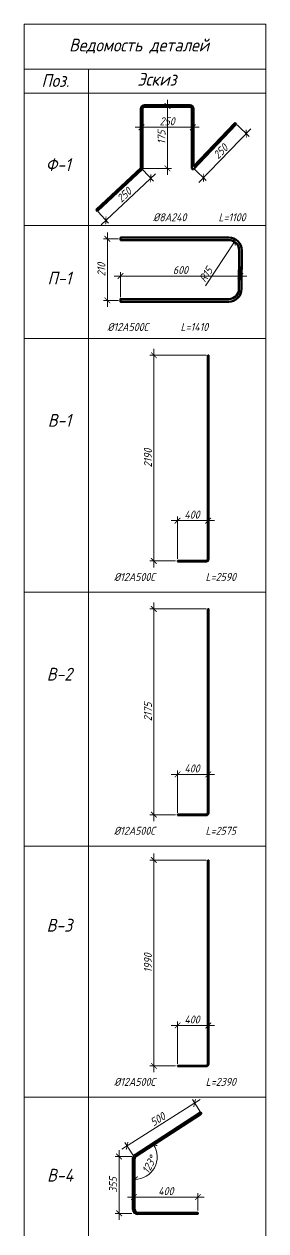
# Model space of a CAD drawing. Header units: millimetres. Extents: x 504091 to 2165846, y 135022 to 442887.
# Drawn here: x 1546109 to 1546865, y 213486 to 217256 of the extents above; entities that cross this region are included whole.
import ezdxf

# ---------------------------------------------------------------- set-up
doc = ezdxf.new("R2010")
doc.units = ezdxf.units.MM
doc.layers.get('Defpoints').update_dxf_attribs({"color": 255})
for name, color, linetype, lineweight in [('!_КР_Размеры', 7, 'Continuous', 9), ('КР_Арматура 12', 174, 'Continuous', 40), ('КР_арматура 16', 224, 'Continuous', 50), ('КР_арматура 8', 232, 'Continuous', 50), ('Размеры (линейные)', 154, 'Continuous', 9)]:
    doc.layers.add(name, color=color, linetype=linetype, lineweight=lineweight)
doc.layers.add('!Defpoints', color=255, linetype='Continuous', lineweight=5, plot=False)
doc.styles.add('GOST 2.304_new', font='isocpeur.ttf', dxfattribs={"width": 0.9, "oblique": 15})
doc.dimstyles.new('SPDS 1_10', dxfattribs={"dimscale": 10, "dimtxt": 2.5, "dimasz": 1.77, "dimexe": 1.25, "dimexo": 0.625, "dimtad": 1, "dimdec": 0, "dimrnd": 0.001, "dimtxsty": 'GOST 2.304_new', "dimblk": 'ARCHTICK', "dimcen": 2.5, "dimdle": 2, "dimclrt": 256, "dimadec": 0, "dimazin": 2, "dimtfac": 0.75, "dimtdec": 0, "dimtmove": 1, "dimatfit": 3, "dimfxl": 0, "dimtolj": 1, "dimlwd": 9, "dimlwe": 9, "dimarcsym": 0})

# ---------------------------------------------------------------- blocks, each defined once
blk = doc.blocks.new('_ArchTick')
at = {"color": 0, "linetype": 'ByBlock', "const_width": 0.15}
blk.add_lwpolyline([(-0.5, -0.5), (0.5, 0.5)], dxfattribs=at)
blk = doc.blocks.new('*D4825')
at = {"layer": 'Defpoints', "color": 0, "lineweight": 20, "ltscale": 100, "transparency": 16777216}
for p in [(1546545.3, 216999.9), (1546557.3, 216999.9), (1546476.3, 216804.9)]:
    blk.add_point(p, dxfattribs=at)
at = {"layer": 'Размеры (линейные)', "color": 0, "lineweight": 9, "ltscale": 100, "transparency": 16777216}
for p, q in [((1546551.5, 216999.9), (1546569.8, 216999.9)), ((1546557.3, 216784.9), (1546557.3, 217019.9)), ((1546482.5, 216804.9), (1546569.8, 216804.9))]:
    blk.add_line(p, q, dxfattribs=at)
at = {"layer": 'Размеры (линейные)', "color": 0, "lineweight": 9, "ltscale": 100, "transparency": 16777216, "xscale": 17.7, "yscale": 17.7, "zscale": 17.7}
for p, rotation in [((1546557.3, 216999.9), 90), ((1546557.3, 216804.9), 270)]:
    blk.add_blockref('_ArchTick', p, dxfattribs=dict(at, rotation=rotation))
at = {"layer": 'Размеры (линейные)', "ltscale": 100, "transparency": 16777216, "insert": (1546538.6, 216902.4), "char_height": 25, "attachment_point": 5, "rotation": 90, "style": 'GOST 2.304_new'}
blk.add_mtext('\\A1;175', dxfattribs=at)
blk = doc.blocks.new('*D4826')
at = {"layer": 'Defpoints', "color": 0, "lineweight": 20, "ltscale": 100, "transparency": 16777216}
for p in [(1546770.9, 216945.6), (1546803.5, 216914), (1546637, 216807.5)]:
    blk.add_point(p, dxfattribs=at)
at = {"layer": 'Размеры (линейные)', "color": 0, "lineweight": 9, "ltscale": 100, "transparency": 16777216}
for p, q in [((1546655.7, 216761.6), (1546817.4, 216928.4)), ((1546775.4, 216941.2), (1546812.4, 216905.3)), ((1546641.5, 216803.2), (1546678.6, 216767.2))]:
    blk.add_line(p, q, dxfattribs=at)
at = {"layer": 'Размеры (линейные)', "color": 0, "lineweight": 9, "ltscale": 100, "transparency": 16777216, "xscale": 17.7, "yscale": 17.7, "zscale": 17.7}
for p, rotation in [((1546803.5, 216914), 45.8853463330187), ((1546669.6, 216775.9), 225.8853463330187)]:
    blk.add_blockref('_ArchTick', p, dxfattribs=dict(at, rotation=rotation))
at = {"layer": 'Размеры (линейные)', "ltscale": 100, "transparency": 16777216, "insert": (1546723.1, 216858), "char_height": 25, "attachment_point": 5, "rotation": 45.8853, "style": 'GOST 2.304_new'}
blk.add_mtext('\\A1;250', dxfattribs=at)
blk = doc.blocks.new('*D4827')
at = {"layer": 'Defpoints', "color": 0, "lineweight": 20, "ltscale": 100, "transparency": 16777216}
for p in [(1546476.3, 216804.9), (1546505.1, 216774.1), (1546335.8, 216673.7)]:
    blk.add_point(p, dxfattribs=at)
at = {"layer": 'Размеры (линейные)', "color": 0, "lineweight": 9, "ltscale": 100, "transparency": 16777216}
for p, q in [((1546350, 216629.2), (1546519.7, 216787.8)), ((1546480.6, 216800.4), (1546513.6, 216765)), ((1546340.1, 216669.1), (1546373.1, 216633.8))]:
    blk.add_line(p, q, dxfattribs=at)
at = {"layer": 'Размеры (линейные)', "color": 0, "lineweight": 9, "ltscale": 100, "transparency": 16777216, "xscale": 17.7, "yscale": 17.7, "zscale": 17.7}
for p, rotation in [((1546505.1, 216774.1), 43.06238409189598), ((1546364.6, 216642.9), 223.062384091896)]:
    blk.add_blockref('_ArchTick', p, dxfattribs=dict(at, rotation=rotation))
at = {"layer": 'Размеры (линейные)', "ltscale": 100, "transparency": 16777216, "insert": (1546422, 216722.2), "char_height": 25, "attachment_point": 5, "rotation": 43.0624, "style": 'GOST 2.304_new'}
blk.add_mtext('\\A1;250', dxfattribs=at)
blk = doc.blocks.new('*D4828')
at = {"layer": 'Defpoints', "color": 0, "lineweight": 20, "ltscale": 100, "transparency": 16777216}
for p in [(1546785.3, 216505.3), (1546785.3, 216468.7), (1546410.3, 216396.8)]:
    blk.add_point(p, dxfattribs=at)
at = {"layer": 'Размеры (линейные)', "color": 0, "lineweight": 9, "ltscale": 100, "transparency": 16777216}
for p, q in [((1546390.3, 216468.7), (1546805.3, 216468.7)), ((1546410.3, 216403), (1546410.3, 216481.2)), ((1546785.3, 216499.1), (1546785.3, 216456.2))]:
    blk.add_line(p, q, dxfattribs=at)
at = {"layer": 'Размеры (линейные)', "color": 0, "lineweight": 9, "ltscale": 100, "transparency": 16777216, "xscale": 17.7, "yscale": 17.7, "zscale": 17.7, "rotation": 180}
blk.add_blockref('_ArchTick', (1546410.3, 216468.7), dxfattribs=at)
at = {"layer": 'Размеры (линейные)', "color": 0, "lineweight": 9, "ltscale": 100, "transparency": 16777216, "xscale": 17.7, "yscale": 17.7, "zscale": 17.7}
blk.add_blockref('_ArchTick', (1546785.3, 216468.7), dxfattribs=at)
at = {"layer": 'Размеры (линейные)', "ltscale": 100, "transparency": 16777216, "insert": (1546597.8, 216487.4), "char_height": 25, "attachment_point": 5, "style": 'GOST 2.304_new'}
blk.add_mtext('\\A1;600', dxfattribs=at)
blk = doc.blocks.new('*D4829')
at = {"layer": 'Defpoints', "color": 0, "lineweight": 20, "ltscale": 100, "transparency": 16777216}
for p in [(1546410.8, 216585.2), (1546369.3, 216392.8), (1546410.3, 216392.8)]:
    blk.add_point(p, dxfattribs=at)
at = {"layer": 'Размеры (линейные)', "color": 0, "lineweight": 9, "ltscale": 100, "transparency": 16777216}
for p, q in [((1546404.6, 216585.2), (1546356.8, 216585.2)), ((1546369.3, 216605.2), (1546369.3, 216372.8)), ((1546404.1, 216392.8), (1546356.8, 216392.8))]:
    blk.add_line(p, q, dxfattribs=at)
at = {"layer": 'Размеры (линейные)', "color": 0, "lineweight": 9, "ltscale": 100, "transparency": 16777216, "xscale": 17.7, "yscale": 17.7, "zscale": 17.7}
for p, rotation in [((1546369.3, 216585.2), 90), ((1546369.3, 216392.8), 270)]:
    blk.add_blockref('_ArchTick', p, dxfattribs=dict(at, rotation=rotation))
at = {"layer": 'Размеры (линейные)', "ltscale": 100, "transparency": 16777216, "insert": (1546350.6, 216489), "char_height": 25, "attachment_point": 5, "rotation": 90, "style": 'GOST 2.304_new'}
blk.add_mtext('\\A1;210', dxfattribs=at)
blk = doc.blocks.new('*D4830')
at = {"layer": 'Defpoints', "color": 0, "lineweight": 20, "ltscale": 100, "transparency": 16777216}
for p in [(1546636.6, 216933.6), (1546476, 216919), (1546636.6, 216919)]:
    blk.add_point(p, dxfattribs=at)
at = {"layer": 'Размеры (линейные)', "color": 0, "lineweight": 9, "ltscale": 100, "transparency": 16777216}
for p, q in [((1546456, 216933.6), (1546656.6, 216933.6)), ((1546476, 216925.2), (1546476, 216946.1)), ((1546636.6, 216925.2), (1546636.6, 216946.1))]:
    blk.add_line(p, q, dxfattribs=at)
at = {"layer": 'Размеры (линейные)', "color": 0, "lineweight": 9, "ltscale": 100, "transparency": 16777216, "xscale": 17.7, "yscale": 17.7, "zscale": 17.7, "rotation": 180}
blk.add_blockref('_ArchTick', (1546476, 216933.6), dxfattribs=at)
at = {"layer": 'Размеры (линейные)', "color": 0, "lineweight": 9, "ltscale": 100, "transparency": 16777216, "xscale": 17.7, "yscale": 17.7, "zscale": 17.7}
blk.add_blockref('_ArchTick', (1546636.6, 216933.6), dxfattribs=at)
at = {"layer": 'Размеры (линейные)', "ltscale": 100, "transparency": 16777216, "insert": (1546556.3, 216952.4), "char_height": 25, "attachment_point": 5, "style": 'GOST 2.304_new'}
blk.add_mtext('\\A1;250', dxfattribs=at)
blk = doc.blocks.new('*D4831')
at = {"layer": 'Defpoints', "color": 0, "lineweight": 20, "ltscale": 100, "transparency": 16777216}
for p in [(1546749.3, 216549.2, 0), (1546766.8, 216576, 0)]:
    blk.add_point(p, dxfattribs=at)
at = {"layer": 'Размеры (линейные)', "color": 0, "lineweight": 9, "ltscale": 100, "transparency": 16777216}
blk.add_line((1546676.6, 216438), (1546766.8, 216576), dxfattribs=at)
at = {"layer": 'Размеры (линейные)', "color": 0, "lineweight": 9, "ltscale": 100, "transparency": 16777216, "xscale": 17.7, "yscale": 17.7, "zscale": 17.7, "rotation": 56.80116569868454}
blk.add_blockref('_ArchTick', (1546766.8, 216576), dxfattribs=at)
at = {"layer": 'Размеры (линейные)', "ltscale": 100, "transparency": 16777216, "insert": (1546677.2, 216473.3), "char_height": 25, "attachment_point": 5, "rotation": 56.8012, "style": 'GOST 2.304_new'}
blk.add_mtext('\\A1;R15', dxfattribs=at)
blk = doc.blocks.new('*D4805')
at = {"layer": 'Defpoints', "color": 0, "lineweight": 20, "ltscale": 100, "transparency": 16777216}
for p in [(1546684.7, 215704.9), (1546588.7, 215578.8), (1546684.7, 215589.3)]:
    blk.add_point(p, dxfattribs=at)
at = {"layer": 'Размеры (линейные)', "color": 0, "lineweight": 9, "ltscale": 100, "transparency": 16777216}
for p, q in [((1546588.7, 215585.1), (1546588.7, 215717.4)), ((1546684.7, 215595.5), (1546684.7, 215717.4)), ((1546568.7, 215704.9), (1546704.7, 215704.9))]:
    blk.add_line(p, q, dxfattribs=at)
at = {"layer": 'Размеры (линейные)', "color": 0, "lineweight": 9, "ltscale": 100, "transparency": 16777216, "xscale": 17.7, "yscale": 17.7, "zscale": 17.7, "rotation": 180}
blk.add_blockref('_ArchTick', (1546588.7, 215704.9), dxfattribs=at)
at = {"layer": 'Размеры (линейные)', "color": 0, "lineweight": 9, "ltscale": 100, "transparency": 16777216, "xscale": 17.7, "yscale": 17.7, "zscale": 17.7}
blk.add_blockref('_ArchTick', (1546684.7, 215704.9), dxfattribs=at)
at = {"layer": 'Размеры (линейные)', "ltscale": 100, "transparency": 16777216, "insert": (1546634, 215723.6), "char_height": 25, "attachment_point": 5, "style": 'GOST 2.304_new'}
blk.add_mtext('\\A1;400', dxfattribs=at)
blk = doc.blocks.new('*D4806')
at = {"layer": 'Defpoints', "color": 0, "lineweight": 20, "ltscale": 100, "transparency": 16777216}
for p in [(1546514.7, 216221.8), (1546685, 216221.8), (1546588.7, 215578.8)]:
    blk.add_point(p, dxfattribs=at)
at = {"layer": 'Размеры (линейные)', "color": 0, "lineweight": 9, "ltscale": 100, "transparency": 16777216}
for p, q in [((1546514.7, 215558.8), (1546514.7, 216241.8)), ((1546678.7, 216221.8), (1546502.2, 216221.8)), ((1546582.5, 215578.8), (1546502.2, 215578.8))]:
    blk.add_line(p, q, dxfattribs=at)
at = {"layer": 'Размеры (линейные)', "color": 0, "lineweight": 9, "ltscale": 100, "transparency": 16777216, "xscale": 17.7, "yscale": 17.7, "zscale": 17.7}
for p, rotation in [((1546514.7, 216221.8), 90), ((1546514.7, 215578.8), 270)]:
    blk.add_blockref('_ArchTick', p, dxfattribs=dict(at, rotation=rotation))
at = {"layer": 'Размеры (линейные)', "ltscale": 100, "transparency": 16777216, "insert": (1546496, 215900.3), "char_height": 25, "attachment_point": 5, "rotation": 90, "style": 'GOST 2.304_new'}
blk.add_mtext('\\A1;2190', dxfattribs=at)
blk = doc.blocks.new('*D4811')
at = {"layer": 'Defpoints', "color": 0, "lineweight": 20, "ltscale": 100, "transparency": 16777216}
for p in [(1546684.7, 214911.9), (1546588.7, 214785.9), (1546684.7, 214796.3)]:
    blk.add_point(p, dxfattribs=at)
at = {"layer": 'Размеры (линейные)', "color": 0, "lineweight": 9, "ltscale": 100, "transparency": 16777216}
for p, q in [((1546588.7, 214792.1), (1546588.7, 214924.4)), ((1546684.7, 214802.5), (1546684.7, 214924.4)), ((1546568.7, 214911.9), (1546704.7, 214911.9))]:
    blk.add_line(p, q, dxfattribs=at)
at = {"layer": 'Размеры (линейные)', "color": 0, "lineweight": 9, "ltscale": 100, "transparency": 16777216, "xscale": 17.7, "yscale": 17.7, "zscale": 17.7, "rotation": 180}
blk.add_blockref('_ArchTick', (1546588.7, 214911.9), dxfattribs=at)
at = {"layer": 'Размеры (линейные)', "color": 0, "lineweight": 9, "ltscale": 100, "transparency": 16777216, "xscale": 17.7, "yscale": 17.7, "zscale": 17.7}
blk.add_blockref('_ArchTick', (1546684.7, 214911.9), dxfattribs=at)
at = {"layer": 'Размеры (линейные)', "ltscale": 100, "transparency": 16777216, "insert": (1546634, 214930.6), "char_height": 25, "attachment_point": 5, "style": 'GOST 2.304_new'}
blk.add_mtext('\\A1;400', dxfattribs=at)
blk = doc.blocks.new('*D4812')
at = {"layer": 'Defpoints', "color": 0, "lineweight": 20, "ltscale": 100, "transparency": 16777216}
for p in [(1546514.7, 215428.8), (1546685, 215428.8), (1546588.7, 214785.9)]:
    blk.add_point(p, dxfattribs=at)
at = {"layer": 'Размеры (линейные)', "color": 0, "lineweight": 9, "ltscale": 100, "transparency": 16777216}
for p, q in [((1546678.7, 215428.8), (1546502.2, 215428.8)), ((1546514.7, 214765.9), (1546514.7, 215448.8)), ((1546582.5, 214785.9), (1546502.2, 214785.9))]:
    blk.add_line(p, q, dxfattribs=at)
at = {"layer": 'Размеры (линейные)', "color": 0, "lineweight": 9, "ltscale": 100, "transparency": 16777216, "xscale": 17.7, "yscale": 17.7, "zscale": 17.7}
for p, rotation in [((1546514.7, 215428.8), 90), ((1546514.7, 214785.9), 270)]:
    blk.add_blockref('_ArchTick', p, dxfattribs=dict(at, rotation=rotation))
at = {"layer": 'Размеры (линейные)', "ltscale": 100, "transparency": 16777216, "insert": (1546496, 215107.3), "char_height": 25, "attachment_point": 5, "rotation": 90, "style": 'GOST 2.304_new'}
blk.add_mtext('\\A1;2175', dxfattribs=at)
blk = doc.blocks.new('*D4813')
at = {"layer": 'Defpoints', "color": 0, "lineweight": 20, "ltscale": 100, "transparency": 16777216}
for p in [(1546684.7, 214127.5), (1546588.7, 214001.5), (1546684.7, 214011.9)]:
    blk.add_point(p, dxfattribs=at)
at = {"layer": 'Размеры (линейные)', "color": 0, "lineweight": 9, "ltscale": 100, "transparency": 16777216}
for p, q in [((1546588.7, 214007.7), (1546588.7, 214140)), ((1546684.7, 214018.1), (1546684.7, 214140)), ((1546568.7, 214127.5), (1546704.7, 214127.5))]:
    blk.add_line(p, q, dxfattribs=at)
at = {"layer": 'Размеры (линейные)', "color": 0, "lineweight": 9, "ltscale": 100, "transparency": 16777216, "xscale": 17.7, "yscale": 17.7, "zscale": 17.7, "rotation": 180}
blk.add_blockref('_ArchTick', (1546588.7, 214127.5), dxfattribs=at)
at = {"layer": 'Размеры (линейные)', "color": 0, "lineweight": 9, "ltscale": 100, "transparency": 16777216, "xscale": 17.7, "yscale": 17.7, "zscale": 17.7}
blk.add_blockref('_ArchTick', (1546684.7, 214127.5), dxfattribs=at)
at = {"layer": 'Размеры (линейные)', "ltscale": 100, "transparency": 16777216, "insert": (1546634, 214146.3), "char_height": 25, "attachment_point": 5, "style": 'GOST 2.304_new'}
blk.add_mtext('\\A1;400', dxfattribs=at)
blk = doc.blocks.new('*D4814')
at = {"layer": 'Defpoints', "color": 0, "lineweight": 20, "ltscale": 100, "transparency": 16777216}
for p in [(1546514.7, 214644.4), (1546685, 214644.4), (1546588.7, 214001.5)]:
    blk.add_point(p, dxfattribs=at)
at = {"layer": 'Размеры (линейные)', "color": 0, "lineweight": 9, "ltscale": 100, "transparency": 16777216}
for p, q in [((1546514.7, 213981.5), (1546514.7, 214664.4)), ((1546678.7, 214644.4), (1546502.2, 214644.4)), ((1546582.5, 214001.5), (1546502.2, 214001.5))]:
    blk.add_line(p, q, dxfattribs=at)
at = {"layer": 'Размеры (линейные)', "color": 0, "lineweight": 9, "ltscale": 100, "transparency": 16777216, "xscale": 17.7, "yscale": 17.7, "zscale": 17.7}
for p, rotation in [((1546514.7, 214644.4), 90), ((1546514.7, 214001.5), 270)]:
    blk.add_blockref('_ArchTick', p, dxfattribs=dict(at, rotation=rotation))
at = {"layer": 'Размеры (линейные)', "ltscale": 100, "transparency": 16777216, "insert": (1546496, 214322.9), "char_height": 25, "attachment_point": 5, "rotation": 90, "style": 'GOST 2.304_new'}
blk.add_mtext('\\A1;1990', dxfattribs=at)
blk = doc.blocks.new('*D5072')
at = {"layer": 'Defpoints', "color": 0, "lineweight": 20, "ltscale": 100, "transparency": 16777216}
for p in [(1546452.2, 213591.3), (1546452.2, 213540.7), (1546652.2, 213543.7)]:
    blk.add_point(p, dxfattribs=at)
at = {"layer": 'Размеры (линейные)', "color": 0, "lineweight": 9, "ltscale": 100, "transparency": 16777216}
for p, q in [((1546452.2, 213547), (1546452.2, 213603.8)), ((1546652.2, 213550), (1546652.2, 213603.8)), ((1546672.2, 213591.3), (1546432.2, 213591.3))]:
    blk.add_line(p, q, dxfattribs=at)
at = {"layer": 'Размеры (линейные)', "color": 0, "lineweight": 9, "ltscale": 100, "transparency": 16777216, "xscale": 17.7, "yscale": 17.7, "zscale": 17.7, "rotation": 180}
blk.add_blockref('_ArchTick', (1546452.2, 213591.3), dxfattribs=at)
at = {"layer": 'Размеры (линейные)', "color": 0, "lineweight": 9, "ltscale": 100, "transparency": 16777216, "xscale": 17.7, "yscale": 17.7, "zscale": 17.7}
blk.add_blockref('_ArchTick', (1546652.2, 213591.3), dxfattribs=at)
at = {"layer": 'Размеры (линейные)', "ltscale": 100, "transparency": 16777216, "insert": (1546552.2, 213610.1), "char_height": 25, "attachment_point": 5, "style": 'GOST 2.304_new'}
blk.add_mtext('\\A1;400', dxfattribs=at)
blk = doc.blocks.new('*D5073')
at = {"layer": 'Defpoints', "color": 0, "lineweight": 20, "ltscale": 100, "transparency": 16777216}
for p in [(1546452.2, 213718.2), (1546406, 213540.7), (1546452.2, 213540.7)]:
    blk.add_point(p, dxfattribs=at)
at = {"layer": 'Размеры (линейные)', "color": 0, "lineweight": 9, "ltscale": 100, "transparency": 16777216}
for p, q in [((1546446, 213718.2), (1546393.5, 213718.2)), ((1546406, 213738.2), (1546406, 213520.7)), ((1546446, 213540.7), (1546393.5, 213540.7))]:
    blk.add_line(p, q, dxfattribs=at)
at = {"layer": 'Размеры (линейные)', "color": 0, "lineweight": 9, "ltscale": 100, "transparency": 16777216, "xscale": 17.7, "yscale": 17.7, "zscale": 17.7}
for p, rotation in [((1546406, 213718.2), 90), ((1546406, 213540.7), 270)]:
    blk.add_blockref('_ArchTick', p, dxfattribs=dict(at, rotation=rotation))
at = {"layer": 'Размеры (линейные)', "ltscale": 100, "transparency": 16777216, "insert": (1546387.3, 213629.5), "char_height": 25, "attachment_point": 5, "rotation": 90, "style": 'GOST 2.304_new'}
blk.add_mtext('\\A1;355', dxfattribs=at)
blk = doc.blocks.new('*D5074')
at = {"layer": 'Defpoints', "color": 0, "lineweight": 20, "ltscale": 100, "transparency": 16777216}
for p in [(1546642.1, 213885.5), (1546663.4, 213851.9), (1546452.2, 213718.2)]:
    blk.add_point(p, dxfattribs=at)
at = {"layer": 'Размеры (линейные)', "color": 0, "lineweight": 9, "ltscale": 100, "transparency": 16777216}
for p, q in [((1546414.1, 213741.1), (1546659, 213896.2)), ((1546660, 213857.2), (1546635.4, 213896)), ((1546448.9, 213723.5), (1546424.3, 213762.4))]:
    blk.add_line(p, q, dxfattribs=at)
at = {"layer": 'Размеры (линейные)', "color": 0, "lineweight": 9, "ltscale": 100, "transparency": 16777216, "xscale": 17.7, "yscale": 17.7, "zscale": 17.7}
for p, rotation in [((1546642.1, 213885.5), 32.33199164550513), ((1546431, 213751.8), 212.3319916455052)]:
    blk.add_blockref('_ArchTick', p, dxfattribs=dict(at, rotation=rotation))
at = {"layer": 'Размеры (линейные)', "ltscale": 100, "transparency": 16777216, "insert": (1546526.5, 213834.5), "char_height": 25, "attachment_point": 5, "rotation": 32.332, "style": 'GOST 2.304_new'}
blk.add_mtext('\\A1;500', dxfattribs=at)
blk = doc.blocks.new('*D5075')
at = {"layer": 'Defpoints', "color": 0, "lineweight": 20, "ltscale": 100, "transparency": 16777216}
for p in [(1546663.4, 213851.9), (1546459.8, 213719.6), (1546455.2, 213711.2), (1546500.9, 213664), (1546455.2, 213552.7)]:
    blk.add_point(p, dxfattribs=at)
at = {"layer": 'Размеры (линейные)', "color": 0, "lineweight": 9, "ltscale": 100, "transparency": 16777216}
blk.add_arc((1546455.2, 213716.6), 69.7, 270, 33.0199, dxfattribs=at)
at = {"layer": 'Размеры (линейные)', "color": 0, "lineweight": 9, "ltscale": 100, "transparency": 16777216, "xscale": 17.7, "yscale": 17.7, "zscale": 17.7}
for p, rotation in [((1546513.7, 213754.6), 123.0198606888297), ((1546455.2, 213646.9), 179.9999999999996)]:
    blk.add_blockref('_ArchTick', p, dxfattribs=dict(at, rotation=rotation))
at = {"layer": 'Размеры (линейные)', "ltscale": 100, "transparency": 16777216, "insert": (1546500, 213692.3), "char_height": 25, "attachment_point": 5, "rotation": 61.5099, "style": 'GOST 2.304_new'}
blk.add_mtext('\\A1;123°', dxfattribs=at)

msp = doc.modelspace()

# ---------------------------------------------------------------- linework, layer by layer
at = {"layer": '!Defpoints', "lineweight": 15, "ltscale": 100}
for p, q in [((1546684.7362, 215579.7714), (1546684.9762, 216221.7635)), ((1546684.7362, 214786.8059, -0.0212), (1546684.9762, 215428.798, -0.0212)), ((1546684.7362, 214002.4093, -0.0212), (1546684.9762, 214644.4014, -0.0212)), ((1546452.2187, 213718.2449), (1546661.7317, 213854.4075)), ((1546452.2187, 213540.7209), (1546452.2187, 213718.2449)), ((1546652.2187, 213540.7209), (1546452.2187, 213540.7209))]:
    msp.add_line(p, q, dxfattribs=at)
at = {"color": 244, "lineweight": 18}
for p, q in [((1546109.0307, 217255.8784, -0.0032), (1546109.0307, 209772.5751, 0.0293)), ((1546864.9407, 209772.5751, 0.0298), (1546864.9407, 217255.8784, -0.0033)), ((1546109.0307, 217040.6996, -0.0032), (1546864.9407, 217040.6996, -0.0032)), ((1546109.0307, 217040.6996, -0.0032), (1546864.9407, 217040.6996, -0.0032)), ((1546109.0307, 216626.8982, 0.0023), (1546864.9407, 216626.8982, 0.0023)), ((1546109.0307, 216274.0168, 0.0055), (1546864.9407, 216274.0168, 0.0055)), ((1546109.0307, 215481.0513, -0.0156), (1546864.9407, 215481.0513, -0.0156)), ((1546109.0307, 214688.0857, -0.0368), (1546864.9407, 214688.0857, -0.0368)), ((1546109.0307, 213903.6891, -0.0368), (1546864.9407, 213903.6891, -0.0368))]:
    msp.add_line(p, q, dxfattribs=at)
at = {"color": 244, "lineweight": 13}
msp.add_line((1546109.0307, 217255.8784, -0.0032), (1546864.9407, 217255.8784, -0.0032), dxfattribs=at)
at = {"color": 244, "lineweight": 13, "elevation": -0.0032}
for points in [[(1546109.0307, 217114.6996), (1546864.9407, 217114.6996)], [(1546310.0011, 217114.6996), (1546310.0011, 217027.2239)], [(1546310.0011, 217089.5127), (1546310.0011, 209772.5751)], [(1546109.0307, 217040.6996), (1546864.9407, 217040.6996)]]:
    msp.add_lwpolyline(points, dxfattribs=at)
at = {"layer": 'КР_Арматура 12', "ltscale": 12}
for p, q in [((1546683.5362, 216221.7635), (1546686.4162, 216221.7635)), ((1546588.7362, 215580.2558), (1546678.9763, 215580.2558)), ((1546588.7362, 215577.3758), (1546679.0575, 215577.4174)), ((1546678.9625, 215577.4173), (1546679.1525, 215577.4176)), ((1546683.5362, 215428.798, -0.0212), (1546686.4162, 215428.798, -0.0212)), ((1546588.7362, 214787.2902, -0.0212), (1546678.9763, 214787.2902, -0.0212)), ((1546588.7362, 214784.4102, -0.0212), (1546679.0575, 214784.4519, -0.0212)), ((1546678.9625, 214784.4517, -0.0212), (1546679.1525, 214784.452, -0.0212)), ((1546683.5362, 214644.4014, -0.0212), (1546686.4162, 214644.4014, -0.0212)), ((1546588.7362, 214002.8936, -0.0212), (1546678.9763, 214002.8936, -0.0212)), ((1546588.7362, 214000.0136, -0.0212), (1546679.0575, 214000.0553, -0.0212)), ((1546678.9625, 214000.0552, -0.0212), (1546679.1525, 214000.0555, -0.0212)), ((1546453.7694, 213722.8306), (1546660.0969, 213856.9229)), ((1546459.7694, 213719.5742), (1546663.3665, 213851.892)), ((1546660.0969, 213856.9229), (1546663.3665, 213851.892)), ((1546449.2187, 213552.9635), (1546449.2187, 213714.4458)), ((1546455.2187, 213552.7209), (1546455.2187, 213711.1894)), ((1546464.2187, 213543.7209), (1546652.2187, 213543.7209)), ((1546652.2187, 213537.7209), (1546464.2187, 213537.7209)), ((1546652.2187, 213543.7209), (1546652.2187, 213537.7209))]:
    msp.add_line(p, q, dxfattribs=at)
for points in [[(1546678.9625, 215577.4173, 0.418856686), (1546686.1762, 215584.5758), (1546686.4162, 216221.7635)], [(1546678.9762, 215580.2558, 0.414213562), (1546683.2962, 215584.5758), (1546683.5362, 216221.7635)]]:
    msp.add_lwpolyline(points, format="xyb", dxfattribs=at)
msp.add_lwpolyline([(1546588.7362, 215580.2558), (1546588.7362, 215577.3758)], dxfattribs=at)
at = {"layer": 'КР_Арматура 12', "ltscale": 12, "elevation": -0.0212}
for points in [[(1546678.9625, 214784.4517, 0.418856686), (1546686.1762, 214791.6102), (1546686.4162, 215428.798)], [(1546678.9762, 214787.2902, 0.414213562), (1546683.2962, 214791.6102), (1546683.5362, 215428.798)], [(1546678.9625, 214000.0552, 0.418856686), (1546686.1762, 214007.2136), (1546686.4162, 214644.4014)], [(1546678.9762, 214002.8936, 0.414213562), (1546683.2962, 214007.2136), (1546683.5362, 214644.4014)]]:
    msp.add_lwpolyline(points, format="xyb", dxfattribs=at)
for points in [[(1546588.7362, 214787.2902), (1546588.7362, 214784.4102)], [(1546588.7362, 214002.8936), (1546588.7362, 214000.0136)]]:
    msp.add_lwpolyline(points, dxfattribs=at)
at = {"layer": 'КР_Арматура 12', "ltscale": 12}
for centre, radius, start, end in [((1546459.2187, 213714.4458), 10, 123.0198607, 180), ((1546465.2187, 213711.1894), 10, 123.0198607, 180), ((1546464.6409, 213553.1383), 15.4232, 180.649628, 268.431497), ((1546464.2187, 213552.7209), 9, 180, 270)]:
    msp.add_arc(centre, radius, start, end, dxfattribs=at)
at = {"layer": 'КР_арматура 16', "elevation": -0.0038}
msp.add_lwpolyline([(1546748.6099, 216388.7456, 0.415597767), (1546788.8049, 216428.7467), (1546789.3048, 216549.1402, 0.414695627), (1546749.3056, 216589.2067), (1546410.8094, 216589.213), (1546410.8093, 216581.213), (1546748.9977, 216581.2067, -0.416995829), (1546781.3049, 216549.2067), (1546780.8049, 216428.7468, -0.409119684), (1546749.3618, 216396.7522), (1546410.3043, 216396.7522), (1546410.3042, 216388.752), (1546748.991, 216388.7456)], format="xyb", dxfattribs=at)
at = {"layer": 'КР_арматура 8', "ltscale": 100}
for p, q in [((1546627.3847, 217002.5696, -0.0038), (1546485.3047, 217002.5696, -0.0038)), ((1546627.3847, 216997.4496, -0.0038), (1546485.3047, 216997.4496, -0.0038))]:
    msp.add_line(p, q, dxfattribs=at)
at = {"layer": 'КР_арматура 8'}
for p, q in [((1546473.7847, 216991.0496, -0.0038), (1546473.7477, 216805.9673, -0.0038)), ((1546478.9047, 216991.0496, -0.0038), (1546478.8674, 216804.4203, -0.0038)), ((1546633.7847, 216991.0496, -0.0038), (1546633.7474, 216804.8596, -0.0038)), ((1546638.9047, 216991.0496, -0.0038), (1546638.8685, 216811.0726, -0.0038)), ((1546638.1241, 216803.0559, -0.0038), (1546770.9121, 216942.0338, -0.0038)), ((1546638.8685, 216811.0726, -0.0038), (1546767.2787, 216945.6411, -0.0038)), ((1546473.7477, 216805.9673, -0.0038), (1546335.8494, 216677.1767, -0.0038)), ((1546478.1544, 216803.0771, -0.0038), (1546339.3441, 216673.4348, -0.0038))]:
    msp.add_line(p, q, dxfattribs=at)
at = {"layer": 'КР_арматура 8', "ltscale": 100}
for centre, radius, start, end in [((1546485.3047, 216991.0496, -0.0038), 11.52, 90, 180), ((1546485.3047, 216991.0496, -0.0038), 6.4, 90, 180), ((1546627.3847, 216991.0496, -0.0038), 11.52, 0, 90), ((1546627.3847, 216991.0496, -0.0038), 6.4, 0, 90), ((1546636.3074, 216804.8596, -0.0038), 2.56, 179.9796382, 315.2085977)]:
    msp.add_arc(centre, radius, start, end, dxfattribs=at)
at = {"layer": 'КР_арматура 8'}
for centre, radius, start, end in [((1546769.0521, 216943.7939, -0.0038), 2.5607, 316.5804055, 133.8320507), ((1546476.2932, 216804.926, -0.0038), 2.6234, 310.8972639, 348.8868543), ((1546337.7235, 216675.4242, -0.0038), 2.5659, 136.920932, 309.1671613)]:
    msp.add_arc(centre, radius, start, end, dxfattribs=at)

# ---------------------------------------------------------------- texts
at = {"layer": '!_КР_Размеры', "width": 1105.24052, "attachment_point": 5, "style": 'GOST 2.304_new'}
for s, insert, char_height in [('Ведомость деталей', (1546468.37, 217187.297, -0.0032), 40), ('Поз.', (1546206.6372, 217079.6638, -0.0032), 40), ('Эскиз', (1546523.9836, 217083.5869, -0.0032), 40), ('Ф-1', (1546215.3719, 216816.8405, -0.0016), 40), ('%%C8А240       L=1100', (1546656.8692, 216652.4819, -0.0038), 25), ('П-1', (1546219.3678, 216462.3893, 0.0007), 40), ('%%C12А500С       L=1410', (1546526.8384, 216309.7612, -0.0054), 25), ('В-1', (1546219.3678, 216018.0172, 0.0007), 40), ('%%C12А500С           L=2590', (1546580.8002, 215528.8032, -0.0054), 25), ('В-2', (1546219.3678, 215225.0516, -0.0204), 40), ('%%C12А500С           L=2575', (1546580.8002, 214735.8377, -0.0266), 25), ('В-3', (1546219.3678, 214440.655, -0.0204), 40), ('%%C12А500С           L=2390', (1546580.8002, 213951.4411, -0.0266), 25), ('В-4', (1546221.6014, 213659.7641, -0.0204), 40)]:
    msp.add_mtext(s, dxfattribs=dict(at, insert=insert, char_height=char_height))

# ---------------------------------------------------------------- dimensions: what is measured, and where the dimension line sits
at = {"layer": 'Размеры (линейные)', "ltscale": 100}
for base, p1, p2, text, picture, middle in [((1546557.3205, 216999.87, -0.0038), (1546476.2747, 216804.9448, -0.0038), (1546545.2506, 216999.87, -0.0038), '175', '*D4825', (1546538.5705, 216902.4074, -0.0038)), ((1546369.3219, 216392.7521, -0.0038), (1546410.8093, 216585.213, -0.0038), (1546410.3043, 216392.7521, -0.0038), '210', '*D4829', (1546350.5719, 216488.9826, -0.0038)), ((1546514.715, 215428.798, -0.0212), (1546588.7362, 214785.8502, -0.0212), (1546684.9762, 215428.798, -0.0212), '2175', '*D4812', (1546495.965, 215107.3241, -0.0212)), ((1546514.715, 214644.4014, -0.0212), (1546588.7362, 214001.4536, -0.0212), (1546684.9762, 214644.4014, -0.0212), '1990', '*D4814', (1546495.965, 214322.9275, -0.0212)), ((1546406.0354, 213540.7209), (1546452.2187, 213718.2449), (1546452.2187, 213540.7209), '355', '*D5073', (1546387.2854, 213629.4829))]:
    dim = msp.add_linear_dim(base=base, p1=p1, p2=p2, angle=90, text=text, dimstyle='SPDS 1_10', dxfattribs=at)
    dim.commit()
    dim.dimension.update_dxf_attribs({"geometry": picture, "text_midpoint": middle})
for base, p1, p2, text, picture, middle in [((1546636.6326, 216933.6318, -0.0038), (1546476.0309, 216918.9824, -0.0038), (1546636.6326, 216918.9824, -0.0038), '250', '*D4830', (1546556.3318, 216952.3818, -0.0038)), ((1546785.3475, 216468.6676, -0.0038), (1546410.3043, 216396.7522, -0.0038), (1546785.3475, 216505.3204, -0.0038), '600', '*D4828', (1546597.8259, 216487.4176, -0.0038)), ((1546452.2187, 213591.3098), (1546652.2187, 213543.7209), (1546452.2187, 213540.7209), '400', '*D5072', (1546552.2187, 213610.0598))]:
    dim = msp.add_linear_dim(base=base, p1=p1, p2=p2, text=text, dimstyle='SPDS 1_10', dxfattribs=at)
    dim.commit()
    dim.dimension.update_dxf_attribs({"geometry": picture, "text_midpoint": middle})
for p1, p2, distance, text, picture, middle in [((1546637.0081, 216807.5317, -0.0038), (1546770.8707, 216945.5966, -0.0038), -45.3802, '250', '*D4826', (1546723.0585, 216858.027, -0.0038)), ((1546335.8483, 216673.6728, -0.0038), (1546476.2932, 216804.926, -0.0038), -42.1308, '250', '*D4827', (1546422.035, 216722.2172, -0.0038)), ((1546452.2187, 213718.2449), (1546663.3665, 213851.892), 39.7561, '500', '*D5074', (1546526.5021, 213834.504))]:
    dim = msp.add_aligned_dim(p1=p1, p2=p2, distance=distance, text=text, dimstyle='SPDS 1_10', dxfattribs=at)
    dim.commit()
    dim.dimension.update_dxf_attribs({"geometry": picture, "text_midpoint": middle})
dim = msp.add_radius_dim(center=(1546749.3024, 216549.2057, -0.0038), mpoint=(1546766.8252, 216575.9846, -0.0038), text='R15', dimstyle='SPDS 1_10', dxfattribs=at)
dim.commit()
dim.dimension.update_dxf_attribs({"geometry": '*D4831', "text_midpoint": (1546692.9072, 216463.0209, -0.0054), "dimtype": 164})
dim = msp.add_linear_dim(base=(1546514.715, 216221.7635), p1=(1546588.7362, 215578.8158), p2=(1546684.9762, 216221.7635), angle=90, text='2190', dimstyle='SPDS 1_10', dxfattribs=at)
dim.commit()
dim.dimension.update_dxf_attribs({"geometry": '*D4806', "text_midpoint": (1546514.715, 215900.2896), "dimtype": 160})
for base, p1, p2, picture, middle in [((1546684.739, 215704.8643), (1546588.7362, 215578.8158), (1546684.739, 215589.262), '*D4805', (1546633.9946, 215704.8643)), ((1546684.739, 214911.8988, -0.0212), (1546588.7362, 214785.8502, -0.0212), (1546684.739, 214796.2964, -0.0212), '*D4811', (1546633.9946, 214911.8988, -0.0212)), ((1546684.739, 214127.5022, -0.0212), (1546588.7362, 214001.4536, -0.0212), (1546684.739, 214011.8998, -0.0212), '*D4813', (1546633.9946, 214127.5022, -0.0212))]:
    dim = msp.add_linear_dim(base=base, p1=p1, p2=p2, text='400', dimstyle='SPDS 1_10', dxfattribs=at)
    dim.commit()
    dim.dimension.update_dxf_attribs({"geometry": picture, "text_midpoint": middle, "dimtype": 160})
dim = msp.add_angular_dim_2l(base=(1546500.947, 213664.0247), line1=((1546459.7694, 213719.5742), (1546663.3665, 213851.892)), line2=((1546455.2187, 213552.7209), (1546455.2187, 213711.1894)), dimstyle='SPDS 1_10', dxfattribs=at)
dim.commit()
dim.dimension.update_dxf_attribs({"geometry": '*D5075', "text_midpoint": (1546499.9918, 213692.317)})

doc.saveas('drawing.dxf')
